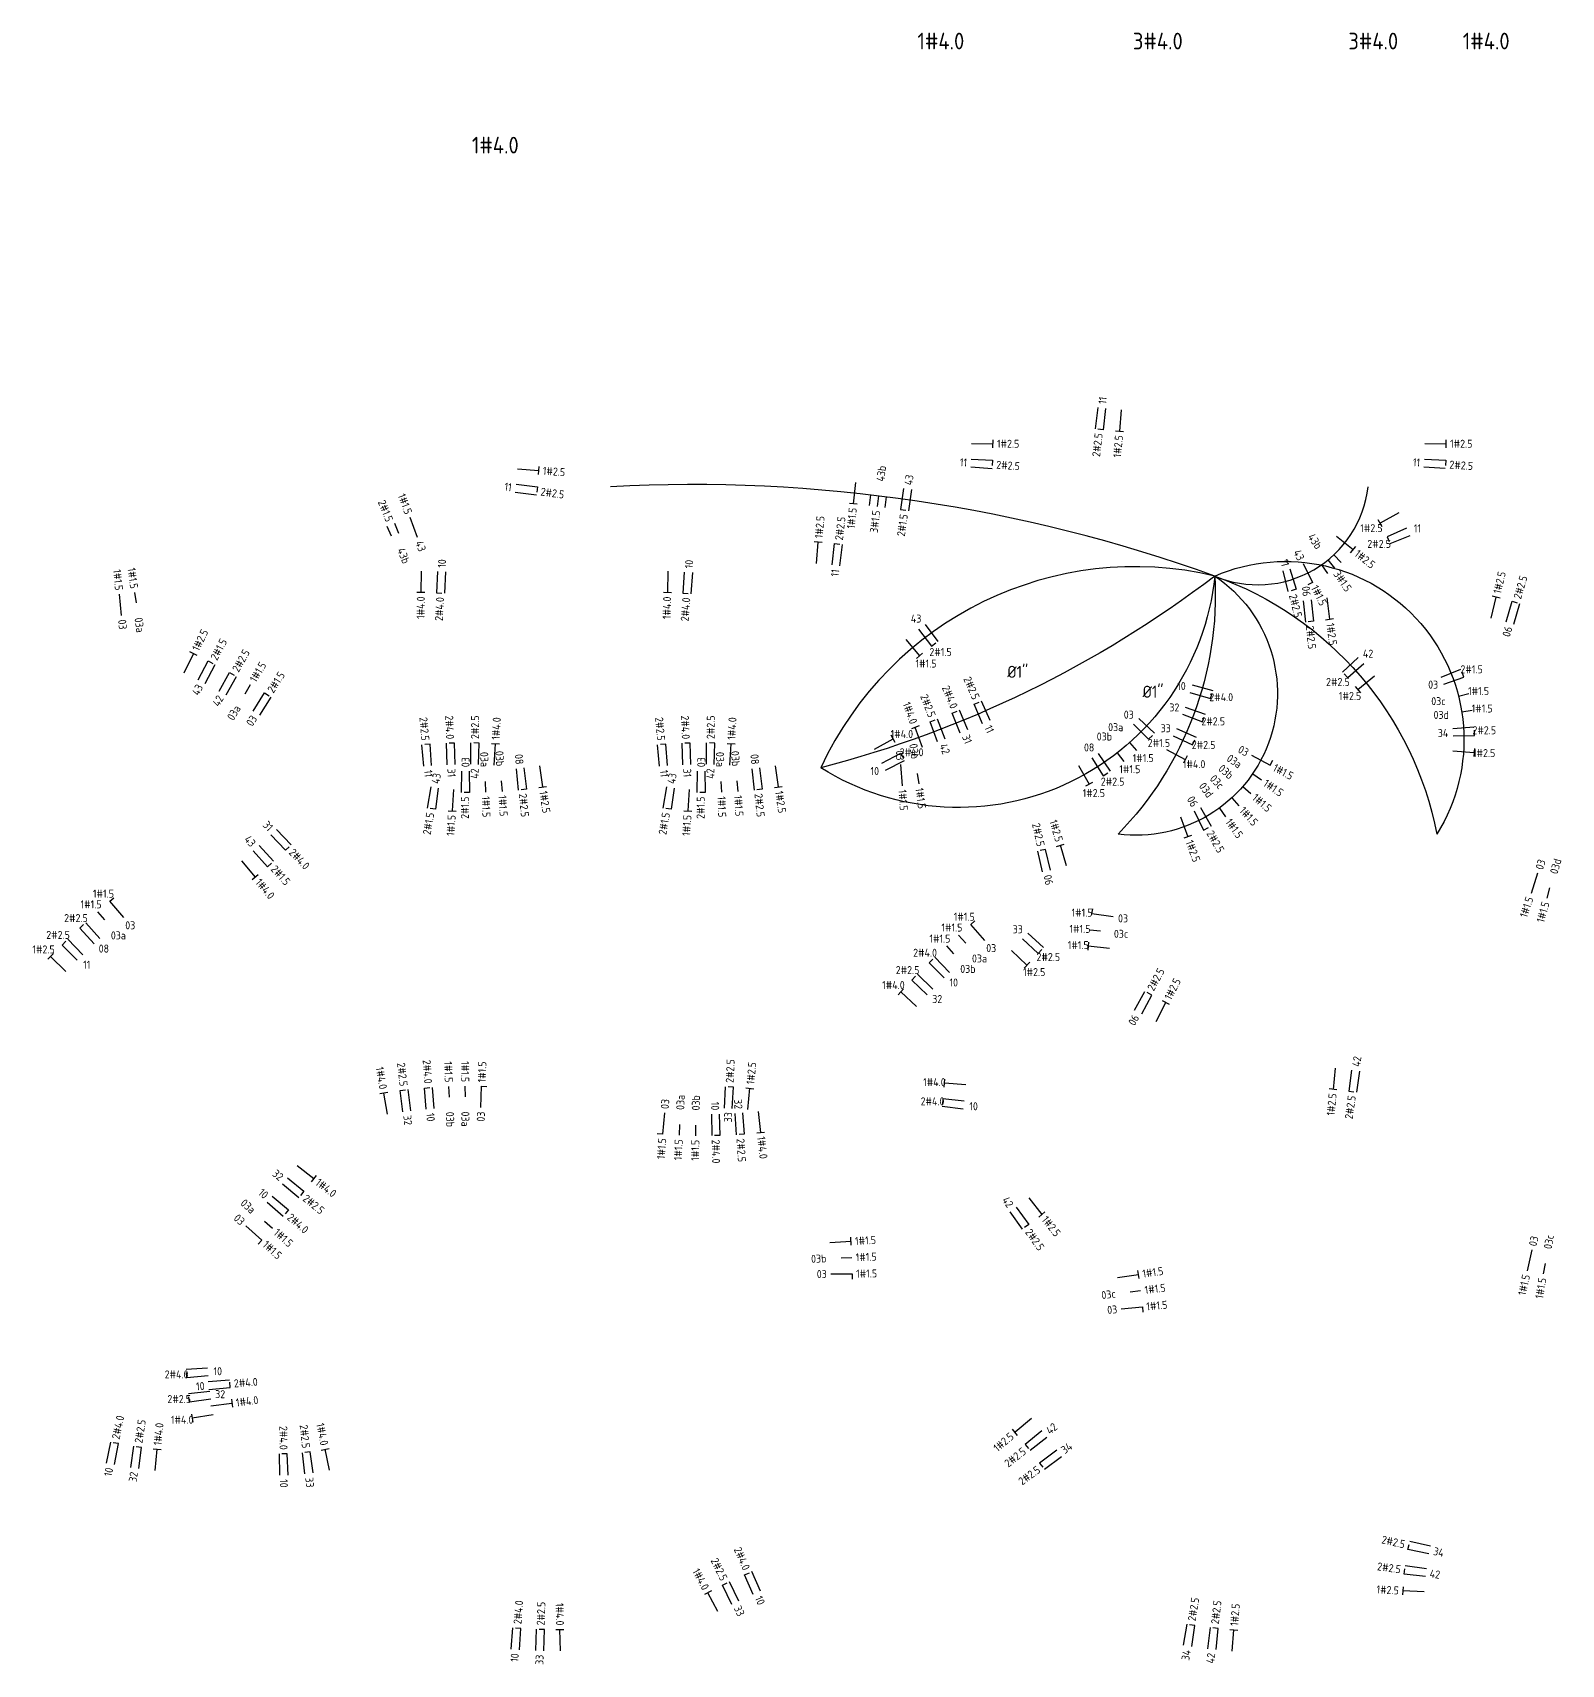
# Model space of a CAD drawing. Header units: metres. Extents: x -45255 to -45148, y 56380 to 56447.
# Drawn here: x -45242.89 to -45231.43, y 56417.64 to 56429.87 of the extents above; entities that cross this region are included whole.
import ezdxf
from ezdxf.enums import TextEntityAlignment as Align

# ---------------------------------------------------------------- set-up
doc = ezdxf.new("R2010")
doc.units = ezdxf.units.M
for name, color, linetype in [('FIAÇÃO_COMERCIAL', 1, 'Continuous'), ('FIAÇÃO_FÁBRICA', 1, 'Continuous'), ('INFR - ELETRODUTO_EMBUTIDO', 4, 'Continuous')]:
    doc.layers.add(name, color=color, linetype=linetype)
doc.styles.get("Standard").update_dxf_attribs({"font": 'ISOCP'})

msp = doc.modelspace()

# ---------------------------------------------------------------- linework, layer by layer
at = {"layer": 'FIAÇÃO_COMERCIAL'}
for p, q in [((-45234.908, 56427.063), (-45234.926, 56426.904)), ((-45234.849, 56427.056), (-45234.866, 56426.897)), ((-45234.731, 56427.045), (-45234.745, 56426.886)), ((-45235.853, 56426.793), (-45235.693, 56426.792)), ((-45235.693, 56426.762), (-45235.692, 56426.822)), ((-45234.866, 56426.897), (-45234.906, 56426.902)), ((-45234.775, 56426.888), (-45234.715, 56426.883)), ((-45232.456, 56426.793), (-45232.296, 56426.792)), ((-45232.296, 56426.762), (-45232.296, 56426.822)), ((-45235.856, 56426.676), (-45235.696, 56426.669)), ((-45235.696, 56426.669), (-45235.698, 56426.629)), ((-45232.459, 56426.676), (-45232.299, 56426.669)), ((-45232.299, 56426.669), (-45232.301, 56426.629)), ((-45239.256, 56426.604), (-45239.097, 56426.592)), ((-45239.099, 56426.562), (-45239.095, 56426.622)), ((-45235.859, 56426.618), (-45235.699, 56426.607)), ((-45232.463, 56426.618), (-45232.303, 56426.608)), ((-45239.275, 56426.43), (-45239.116, 56426.408)), ((-45239.267, 56426.488), (-45239.108, 56426.47)), ((-45239.108, 56426.47), (-45239.113, 56426.43)), ((-45236.723, 56426.501), (-45236.74, 56426.342)), ((-45236.363, 56426.457), (-45236.385, 56426.298)), ((-45236.303, 56426.448), (-45236.326, 56426.29)), ((-45236.71, 56426.338), (-45236.769, 56426.345)), ((-45236.612, 56426.408), (-45236.621, 56426.328)), ((-45236.552, 56426.401), (-45236.562, 56426.321)), ((-45236.493, 56426.393), (-45236.503, 56426.314)), ((-45236.385, 56426.298), (-45236.345, 56426.293)), ((-45240.146, 56426.12), (-45240.176, 56426.195)), ((-45240.006, 56426.089), (-45240.062, 56426.239)), ((-45232.776, 56426.169), (-45232.805, 56426.222)), ((-45232.65, 56426.273), (-45232.791, 56426.196)), ((-45240.202, 56426.098), (-45240.233, 56426.172)), ((-45236.973, 56426.052), (-45237.033, 56426.057)), ((-45237.017, 56425.895), (-45237.003, 56426.054)), ((-45233.118, 56426.098), (-45232.993, 56425.998)), ((-45232.594, 56426.16), (-45232.739, 56426.094)), ((-45232.739, 56426.094), (-45232.723, 56426.058)), ((-45232.569, 56426.102), (-45232.717, 56426.042)), ((-45236.899, 56425.884), (-45236.882, 56426.043)), ((-45236.882, 56426.043), (-45236.842, 56426.038)), ((-45236.84, 56425.877), (-45236.822, 56426.036)), ((-45233.137, 56425.96), (-45233.082, 56425.901)), ((-45233.012, 56425.975), (-45232.974, 56426.022)), ((-45239.98, 56425.837), (-45239.982, 56425.677)), ((-45239.858, 56425.834), (-45239.864, 56425.674)), ((-45239.796, 56425.831), (-45239.805, 56425.671)), ((-45238.13, 56425.836), (-45238.134, 56425.676)), ((-45238.007, 56425.83), (-45238.017, 56425.671)), ((-45237.946, 56425.826), (-45237.958, 56425.667)), ((-45233.52, 56425.838), (-45233.482, 56425.683)), ((-45233.468, 56425.853), (-45233.419, 56425.701)), ((-45233.368, 56425.895), (-45233.297, 56425.751)), ((-45233.23, 56425.884), (-45233.184, 56425.819)), ((-45233.182, 56425.921), (-45233.132, 56425.858)), ((-45233.419, 56425.701), (-45233.457, 56425.689)), ((-45233.297, 56425.751), (-45233.333, 56425.734)), ((-45242.225, 56425.504), (-45242.241, 56425.663)), ((-45242.114, 56425.598), (-45242.125, 56425.677)), ((-45239.952, 56425.677), (-45240.012, 56425.677)), ((-45239.864, 56425.674), (-45239.824, 56425.672)), ((-45238.104, 56425.675), (-45238.164, 56425.676)), ((-45238.017, 56425.671), (-45237.977, 56425.668)), ((-45233.367, 56425.615), (-45233.351, 56425.455)), ((-45233.308, 56425.621), (-45233.29, 56425.462)), ((-45233.191, 56425.636), (-45233.169, 56425.477)), ((-45231.958, 56425.485), (-45231.922, 56425.641)), ((-45231.892, 56425.634), (-45231.951, 56425.648)), ((-45231.845, 56425.456), (-45231.802, 56425.611)), ((-45231.802, 56425.611), (-45231.764, 56425.6)), ((-45231.788, 56425.44), (-45231.743, 56425.594)), ((-45233.29, 56425.462), (-45233.33, 56425.457)), ((-45233.199, 56425.473), (-45233.139, 56425.481)), ((-45236.347, 56425.324), (-45236.244, 56425.202)), ((-45236.25, 56425.401), (-45236.153, 56425.274)), ((-45236.2, 56425.438), (-45236.106, 56425.309)), ((-45241.756, 56425.075), (-45241.686, 56425.218)), ((-45241.659, 56425.205), (-45241.713, 56425.232)), ((-45236.221, 56425.221), (-45236.267, 56425.182)), ((-45236.153, 56425.274), (-45236.121, 56425.299)), ((-45241.65, 56425.022), (-45241.577, 56425.164)), ((-45241.598, 56424.994), (-45241.523, 56425.136)), ((-45241.577, 56425.164), (-45241.542, 56425.145)), ((-45241.494, 56424.938), (-45241.416, 56425.078)), ((-45241.416, 56425.078), (-45241.381, 56425.058)), ((-45232.956, 56425.189), (-45233.072, 56425.08)), ((-45232.914, 56425.143), (-45233.033, 56425.037)), ((-45232.334, 56425.042), (-45232.185, 56425.101)), ((-45232.163, 56425.042), (-45232.176, 56425.079)), ((-45241.442, 56424.909), (-45241.363, 56425.048)), ((-45241.299, 56424.918), (-45241.258, 56424.987)), ((-45234.199, 56424.984), (-45234.045, 56424.941)), ((-45233.033, 56425.037), (-45233.06, 56425.066)), ((-45232.977, 56424.971), (-45232.939, 56424.925)), ((-45232.834, 56425.049), (-45232.958, 56424.948)), ((-45232.314, 56424.989), (-45232.163, 56425.042)), ((-45241.239, 56424.788), (-45241.154, 56424.924)), ((-45241.189, 56424.756), (-45241.103, 56424.891)), ((-45241.154, 56424.924), (-45241.12, 56424.903)), ((-45235.833, 56424.84), (-45235.797, 56424.855)), ((-45235.771, 56424.692), (-45235.833, 56424.84)), ((-45235.715, 56424.716), (-45235.779, 56424.863)), ((-45234.216, 56424.928), (-45234.063, 56424.881)), ((-45234.063, 56424.881), (-45234.051, 56424.92)), ((-45232.204, 56424.9), (-45232.126, 56424.92)), ((-45236.164, 56424.707), (-45236.127, 56424.721)), ((-45236.108, 56424.557), (-45236.164, 56424.707)), ((-45236.051, 56424.578), (-45236.109, 56424.728)), ((-45235.998, 56424.771), (-45235.961, 56424.786)), ((-45235.938, 56424.623), (-45235.998, 56424.771)), ((-45235.882, 56424.646), (-45235.943, 56424.794)), ((-45234.6, 56424.731), (-45234.483, 56424.622)), ((-45234.273, 56424.764), (-45234.123, 56424.706)), ((-45234.252, 56424.818), (-45234.102, 56424.764)), ((-45234.123, 56424.706), (-45234.109, 56424.743)), ((-45232.179, 56424.783), (-45232.1, 56424.795)), ((-45236.427, 56424.553), (-45236.456, 56424.606)), ((-45236.247, 56424.676), (-45236.304, 56424.655)), ((-45236.221, 56424.515), (-45236.276, 56424.665)), ((-45234.639, 56424.69), (-45234.526, 56424.577)), ((-45234.526, 56424.577), (-45234.498, 56424.605)), ((-45234.341, 56424.603), (-45234.196, 56424.535)), ((-45234.317, 56424.656), (-45234.17, 56424.592)), ((-45232.246, 56424.658), (-45232.086, 56424.669)), ((-45232.243, 56424.602), (-45232.083, 56424.605)), ((-45232.083, 56424.605), (-45232.084, 56424.645)), ((-45239.96, 56424.374), (-45239.974, 56424.534)), ((-45239.913, 56424.539), (-45239.953, 56424.536)), ((-45239.901, 56424.379), (-45239.913, 56424.539)), ((-45239.784, 56424.386), (-45239.79, 56424.546)), ((-45239.729, 56424.548), (-45239.769, 56424.547)), ((-45239.725, 56424.388), (-45239.729, 56424.548)), ((-45239.608, 56424.389), (-45239.607, 56424.549)), ((-45239.545, 56424.548), (-45239.585, 56424.549)), ((-45239.549, 56424.388), (-45239.545, 56424.548)), ((-45239.453, 56424.545), (-45239.393, 56424.542)), ((-45239.432, 56424.383), (-45239.423, 56424.543)), ((-45238.193, 56424.374), (-45238.207, 56424.534)), ((-45238.146, 56424.539), (-45238.186, 56424.536)), ((-45238.134, 56424.379), (-45238.146, 56424.539)), ((-45238.017, 56424.386), (-45238.023, 56424.546)), ((-45237.962, 56424.548), (-45238.002, 56424.547)), ((-45237.958, 56424.388), (-45237.962, 56424.548)), ((-45237.841, 56424.389), (-45237.84, 56424.549)), ((-45237.778, 56424.548), (-45237.818, 56424.549)), ((-45237.782, 56424.388), (-45237.778, 56424.548)), ((-45237.686, 56424.545), (-45237.626, 56424.542)), ((-45237.665, 56424.383), (-45237.656, 56424.543)), ((-45236.582, 56424.502), (-45236.442, 56424.58)), ((-45236.525, 56424.398), (-45236.384, 56424.472)), ((-45236.384, 56424.472), (-45236.365, 56424.437)), ((-45234.904, 56424.469), (-45234.814, 56424.337)), ((-45234.762, 56424.474), (-45234.713, 56424.411)), ((-45234.67, 56424.551), (-45234.617, 56424.491)), ((-45234.393, 56424.499), (-45234.251, 56424.424)), ((-45234.196, 56424.535), (-45234.179, 56424.572)), ((-45232.245, 56424.489), (-45232.086, 56424.478)), ((-45232.084, 56424.508), (-45232.088, 56424.448)), ((-45239.267, 56424.355), (-45239.251, 56424.196)), ((-45239.209, 56424.362), (-45239.19, 56424.203)), ((-45239.093, 56424.377), (-45239.069, 56424.219)), ((-45237.5, 56424.355), (-45237.484, 56424.196)), ((-45237.442, 56424.362), (-45237.423, 56424.203)), ((-45237.326, 56424.377), (-45237.302, 56424.219)), ((-45236.498, 56424.346), (-45236.356, 56424.418)), ((-45236.385, 56424.388), (-45236.374, 56424.228)), ((-45235.051, 56424.379), (-45234.973, 56424.239)), ((-45234.952, 56424.438), (-45234.866, 56424.303)), ((-45234.237, 56424.451), (-45234.265, 56424.398)), ((-45233.755, 56424.458), (-45233.614, 56424.383)), ((-45233.614, 56424.383), (-45233.595, 56424.419)), ((-45239.908, 56424.219), (-45239.935, 56424.061)), ((-45239.678, 56424.337), (-45239.68, 56424.177)), ((-45239.619, 56424.337), (-45239.618, 56424.177)), ((-45239.499, 56424.259), (-45239.496, 56424.179)), ((-45239.379, 56424.266), (-45239.373, 56424.186)), ((-45239.098, 56424.215), (-45239.039, 56424.223)), ((-45238.141, 56424.219), (-45238.168, 56424.061)), ((-45237.911, 56424.337), (-45237.913, 56424.177)), ((-45237.852, 56424.337), (-45237.851, 56424.177)), ((-45237.732, 56424.259), (-45237.729, 56424.179)), ((-45237.612, 56424.266), (-45237.606, 56424.186)), ((-45237.331, 56424.215), (-45237.272, 56424.223)), ((-45236.26, 56424.321), (-45236.249, 56424.242)), ((-45234.947, 56424.253), (-45234.999, 56424.224)), ((-45234.866, 56424.303), (-45234.832, 56424.325)), ((-45233.82, 56424.223), (-45233.759, 56424.171)), ((-45233.746, 56424.318), (-45233.68, 56424.273)), ((-45239.851, 56424.21), (-45239.873, 56424.052)), ((-45239.737, 56424.199), (-45239.748, 56424.039)), ((-45239.618, 56424.177), (-45239.658, 56424.177)), ((-45239.19, 56424.203), (-45239.23, 56424.198)), ((-45238.084, 56424.21), (-45238.106, 56424.052)), ((-45237.97, 56424.199), (-45237.981, 56424.039)), ((-45237.851, 56424.177), (-45237.891, 56424.177)), ((-45237.423, 56424.203), (-45237.463, 56424.198)), ((-45233.903, 56424.137), (-45233.849, 56424.078)), ((-45239.873, 56424.052), (-45239.912, 56424.057)), ((-45239.778, 56424.041), (-45239.718, 56424.037)), ((-45238.106, 56424.052), (-45238.145, 56424.057)), ((-45238.011, 56424.041), (-45237.951, 56424.037)), ((-45234.287, 56423.996), (-45234.232, 56423.845)), ((-45234.185, 56424.039), (-45234.114, 56423.896)), ((-45234.136, 56424.065), (-45234.057, 56423.926)), ((-45233.996, 56424.061), (-45233.949, 56423.996)), ((-45241.106, 56423.861), (-45240.997, 56423.744)), ((-45241.063, 56423.901), (-45240.953, 56423.785)), ((-45234.204, 56423.856), (-45234.261, 56423.835)), ((-45234.114, 56423.896), (-45234.078, 56423.914)), ((-45241.238, 56423.741), (-45241.132, 56423.621)), ((-45241.193, 56423.781), (-45241.086, 56423.662)), ((-45240.997, 56423.744), (-45240.968, 56423.771)), ((-45235.321, 56423.582), (-45235.356, 56423.738)), ((-45235.299, 56423.751), (-45235.338, 56423.742)), ((-45235.261, 56423.596), (-45235.299, 56423.751)), ((-45235.216, 56423.773), (-45235.158, 56423.79)), ((-45235.141, 56423.628), (-45235.187, 56423.782)), ((-45241.327, 56423.664), (-45241.224, 56423.542)), ((-45241.132, 56423.621), (-45241.102, 56423.648)), ((-45241.201, 56423.561), (-45241.246, 56423.522)), ((-45231.61, 56423.573), (-45231.659, 56423.421)), ((-45242.312, 56423.362), (-45242.282, 56423.388)), ((-45242.209, 56423.24), (-45242.312, 56423.362)), ((-45231.52, 56423.463), (-45231.541, 56423.386)), ((-45242.351, 56423.222), (-45242.404, 56423.282)), ((-45234.951, 56423.267), (-45234.945, 56423.306)), ((-45234.792, 56423.245), (-45234.951, 56423.267)), ((-45242.539, 56423.16), (-45242.51, 56423.187)), ((-45242.43, 56423.043), (-45242.539, 56423.16)), ((-45242.387, 56423.083), (-45242.494, 56423.201)), ((-45235.859, 56423.189), (-45235.829, 56423.215)), ((-45235.755, 56423.067), (-45235.859, 56423.189)), ((-45235.432, 56423.124), (-45235.313, 56423.016)), ((-45234.887, 56423.137), (-45234.966, 56423.146)), ((-45242.671, 56423.034), (-45242.642, 56423.062)), ((-45242.559, 56422.92), (-45242.671, 56423.034)), ((-45242.516, 56422.961), (-45242.627, 56423.077)), ((-45235.986, 56422.968), (-45236.04, 56423.027)), ((-45235.897, 56423.049), (-45235.951, 56423.109)), ((-45235.553, 56422.994), (-45235.438, 56422.883)), ((-45235.472, 56423.08), (-45235.355, 56422.971)), ((-45235.355, 56422.971), (-45235.327, 56423.001)), ((-45234.977, 56423.055), (-45234.983, 56422.995)), ((-45234.82, 56423.009), (-45234.98, 56423.025)), ((-45242.736, 56422.97), (-45242.778, 56422.927)), ((-45242.642, 56422.836), (-45242.757, 56422.948)), ((-45236.172, 56422.901), (-45236.144, 56422.929)), ((-45236.06, 56422.787), (-45236.172, 56422.901)), ((-45236.018, 56422.828), (-45236.129, 56422.943)), ((-45235.417, 56422.905), (-45235.459, 56422.861)), ((-45236.3, 56422.771), (-45236.273, 56422.8)), ((-45236.185, 56422.66), (-45236.3, 56422.771)), ((-45236.144, 56422.703), (-45236.258, 56422.815)), ((-45236.364, 56422.705), (-45236.404, 56422.661)), ((-45236.267, 56422.574), (-45236.384, 56422.683)), ((-45234.632, 56422.545), (-45234.555, 56422.686)), ((-45234.578, 56422.517), (-45234.503, 56422.658)), ((-45234.503, 56422.658), (-45234.538, 56422.677)), ((-45234.47, 56422.461), (-45234.398, 56422.603)), ((-45234.425, 56422.617), (-45234.371, 56422.59)), ((-45236.059, 56421.969), (-45236.054, 56422.029)), ((-45233.128, 56422.111), (-45233.143, 56421.952)), ((-45233.006, 56422.097), (-45233.026, 56421.939)), ((-45232.946, 56422.089), (-45232.968, 56421.931)), ((-45240.229, 56421.929), (-45240.288, 56421.919)), ((-45240.232, 56421.767), (-45240.259, 56421.924)), ((-45240.137, 56421.943), (-45240.098, 56421.948)), ((-45240.116, 56421.784), (-45240.137, 56421.943)), ((-45240.058, 56421.791), (-45240.077, 56421.95)), ((-45239.955, 56421.962), (-45239.915, 56421.966)), ((-45239.941, 56421.803), (-45239.955, 56421.962)), ((-45239.883, 56421.808), (-45239.894, 56421.967)), ((-45239.768, 56421.894), (-45239.771, 56421.974)), ((-45239.648, 56421.896), (-45239.649, 56421.976)), ((-45239.531, 56421.815), (-45239.526, 56421.975)), ((-45239.526, 56421.975), (-45239.486, 56421.973)), ((-45237.705, 56421.812), (-45237.698, 56421.972)), ((-45237.637, 56421.969), (-45237.677, 56421.972)), ((-45237.647, 56421.809), (-45237.637, 56421.969)), ((-45237.545, 56421.963), (-45237.485, 56421.957)), ((-45237.53, 56421.8), (-45237.515, 56421.96)), ((-45235.897, 56421.986), (-45236.057, 56421.999)), ((-45233.114, 56421.949), (-45233.173, 56421.955)), ((-45233.026, 56421.939), (-45232.987, 56421.934)), ((-45238.156, 56421.775), (-45238.169, 56421.616)), ((-45237.628, 56421.772), (-45237.618, 56421.612)), ((-45237.57, 56421.776), (-45237.557, 56421.617)), ((-45237.453, 56421.787), (-45237.435, 56421.629)), ((-45235.916, 56421.804), (-45236.075, 56421.823)), ((-45236.068, 56421.882), (-45236.072, 56421.842)), ((-45235.909, 56421.864), (-45236.068, 56421.882)), ((-45238.043, 56421.688), (-45238.046, 56421.608)), ((-45237.923, 56421.684), (-45237.924, 56421.604)), ((-45237.804, 56421.765), (-45237.801, 56421.605)), ((-45237.745, 56421.766), (-45237.74, 56421.606)), ((-45238.169, 56421.616), (-45238.209, 56421.619)), ((-45237.74, 56421.606), (-45237.78, 56421.605)), ((-45237.557, 56421.617), (-45237.596, 56421.613)), ((-45237.464, 56421.625), (-45237.405, 56421.632)), ((-45240.982, 56421.289), (-45240.858, 56421.189)), ((-45240.909, 56421.382), (-45240.783, 56421.284)), ((-45240.801, 56421.26), (-45240.764, 56421.307)), ((-45241.02, 56421.243), (-45240.896, 56421.142)), ((-45240.858, 56421.189), (-45240.883, 56421.157)), ((-45241.135, 56421.107), (-45241.013, 56421.002)), ((-45241.096, 56421.152), (-45240.974, 56421.048)), ((-45240.974, 56421.048), (-45241, 56421.018)), ((-45235.519, 56421.068), (-45235.423, 56420.94)), ((-45235.425, 56421.14), (-45235.326, 56421.014)), ((-45241.293, 56420.93), (-45241.175, 56420.821)), ((-45241.153, 56420.964), (-45241.094, 56420.911)), ((-45235.566, 56421.033), (-45235.473, 56420.903)), ((-45235.423, 56420.94), (-45235.456, 56420.916)), ((-45235.35, 56420.995), (-45235.303, 56421.033)), ((-45241.175, 56420.821), (-45241.202, 56420.792)), ((-45236.917, 56420.804), (-45236.757, 56420.813)), ((-45236.756, 56420.783), (-45236.759, 56420.843)), ((-45236.832, 56420.689), (-45236.752, 56420.692)), ((-45231.654, 56420.748), (-45231.689, 56420.592)), ((-45236.909, 56420.568), (-45236.749, 56420.57)), ((-45236.749, 56420.57), (-45236.749, 56420.53)), ((-45234.76, 56420.541), (-45234.602, 56420.564)), ((-45234.598, 56420.535), (-45234.606, 56420.594)), ((-45231.554, 56420.647), (-45231.568, 56420.568)), ((-45234.665, 56420.434), (-45234.586, 56420.443)), ((-45234.732, 56420.307), (-45234.573, 56420.321)), ((-45234.573, 56420.321), (-45234.569, 56420.282)), ((-45241.581, 56419.863), (-45241.741, 56419.851)), ((-45241.736, 56419.79), (-45241.739, 56419.83)), ((-45241.576, 56419.805), (-45241.736, 56419.79)), ((-45241.575, 56419.762), (-45241.416, 56419.775)), ((-45241.57, 56419.701), (-45241.411, 56419.716)), ((-45241.411, 56419.716), (-45241.414, 56419.756)), ((-45241.564, 56419.688), (-45241.723, 56419.669)), ((-45241.715, 56419.608), (-45241.72, 56419.648)), ((-45241.556, 56419.629), (-45241.715, 56419.608)), ((-45241.556, 56419.58), (-45241.398, 56419.6)), ((-45241.401, 56419.629), (-45241.394, 56419.57)), ((-45241.702, 56419.517), (-45241.692, 56419.457)), ((-45241.539, 56419.513), (-45241.697, 56419.487)), ((-45235.405, 56419.485), (-45235.527, 56419.381)), ((-45235.508, 56419.358), (-45235.546, 56419.404)), ((-45235.327, 56419.391), (-45235.452, 56419.29)), ((-45235.289, 56419.343), (-45235.415, 56419.244)), ((-45242.339, 56419.151), (-45242.306, 56419.307)), ((-45242.249, 56419.296), (-45242.288, 56419.303)), ((-45242.279, 56419.139), (-45242.249, 56419.296)), ((-45242.157, 56419.118), (-45242.133, 56419.276)), ((-45242.075, 56419.268), (-45242.115, 56419.273)), ((-45242.096, 56419.109), (-45242.075, 56419.268)), ((-45241.989, 56419.257), (-45241.929, 56419.252)), ((-45241.974, 56419.095), (-45241.959, 56419.255)), ((-45241.039, 56419.059), (-45241.041, 56419.219)), ((-45240.983, 56419.22), (-45241.023, 56419.219)), ((-45240.977, 56419.061), (-45240.983, 56419.22)), ((-45240.852, 56419.069), (-45240.869, 56419.228)), ((-45240.812, 56419.235), (-45240.851, 56419.23)), ((-45240.79, 56419.077), (-45240.812, 56419.235)), ((-45240.728, 56419.248), (-45240.669, 56419.26)), ((-45240.667, 56419.097), (-45240.698, 56419.254)), ((-45235.452, 56419.29), (-45235.426, 56419.259)), ((-45235.215, 56419.247), (-45235.343, 56419.151)), ((-45235.343, 56419.151), (-45235.318, 56419.119)), ((-45235.178, 56419.198), (-45235.307, 56419.103)), ((-45232.582, 56418.502), (-45232.574, 56418.541)), ((-45232.425, 56418.471), (-45232.582, 56418.502)), ((-45232.413, 56418.528), (-45232.569, 56418.563)), ((-45232.61, 56418.317), (-45232.606, 56418.357)), ((-45232.444, 56418.357), (-45232.603, 56418.379)), ((-45237.721, 56418.234), (-45237.685, 56418.252)), ((-45237.65, 56418.091), (-45237.721, 56418.234)), ((-45237.597, 56418.116), (-45237.667, 56418.261)), ((-45237.556, 56418.312), (-45237.519, 56418.328)), ((-45237.49, 56418.166), (-45237.556, 56418.312)), ((-45237.436, 56418.19), (-45237.5, 56418.337)), ((-45232.619, 56418.223), (-45232.622, 56418.163)), ((-45232.451, 56418.3), (-45232.61, 56418.317)), ((-45237.803, 56418.192), (-45237.856, 56418.164)), ((-45237.755, 56418.037), (-45237.83, 56418.178)), ((-45232.461, 56418.185), (-45232.62, 56418.193)), ((-45239.304, 56417.756), (-45239.291, 56417.915)), ((-45239.232, 56417.911), (-45239.272, 56417.914)), ((-45239.243, 56417.751), (-45239.232, 56417.911)), ((-45239.12, 56417.745), (-45239.115, 56417.905)), ((-45239.056, 56417.904), (-45239.096, 56417.904)), ((-45239.059, 56417.744), (-45239.056, 56417.904)), ((-45238.969, 56417.903), (-45238.909, 56417.904)), ((-45238.936, 56417.743), (-45238.939, 56417.903)), ((-45234.264, 56417.785), (-45234.238, 56417.942)), ((-45234.18, 56417.933), (-45234.219, 56417.939)), ((-45234.203, 56417.775), (-45234.18, 56417.933)), ((-45234.082, 56417.759), (-45234.063, 56417.918)), ((-45234.005, 56417.911), (-45234.044, 56417.915)), ((-45234.021, 56417.752), (-45234.005, 56417.911)), ((-45233.917, 56417.903), (-45233.857, 56417.898)), ((-45233.9, 56417.741), (-45233.887, 56417.9))]:
    msp.add_line(p, q, dxfattribs=at)
at = {"layer": 'INFR - ELETRODUTO_EMBUTIDO'}
for points in [[(-45234.03, 56425.8, 0.1), (-45238.56, 56426.47)], [(-45234.03, 56425.8, 0.5), (-45232.88, 56426.47)], [(-45234.03, 56425.8, 0.356749), (-45236.983, 56424.363)], [(-45234.03, 56425.8, -0.735042), (-45232.365, 56423.865)], [(-45234.03, 56425.8, -0.556749), (-45236.983, 56424.363)], [(-45234.03, 56425.8, -0.1), (-45236.983, 56424.363)], [(-45234.03, 56425.8, -0.790365), (-45234.755, 56423.865)], [(-45234.03, 56425.8, -0.209635), (-45234.755, 56423.865)], [(-45234.03, 56425.8, -0.264958), (-45232.365, 56423.865)]]:
    msp.add_lwpolyline(points, format="xyb", dxfattribs=at)

# ---------------------------------------------------------------- texts
at = {"layer": 'FIAÇÃO_COMERCIAL'}
for s, rotation, p in [('11', 83.3973, (-45234.874, 56427.09)), ('1#2.5', -0.2355, (-45235.663, 56426.792)), ('1#2.5', -0.1933, (-45232.266, 56426.792)), ('2#2.5', -3.8581, (-45235.668, 56426.635)), ('2#2.5', -3.816, (-45232.271, 56426.636)), ('1#2.5', -4.2185, (-45239.067, 56426.59)), ('43b', 82.7537, (-45236.538, 56426.51)), ('43', 81.8599, (-45236.328, 56426.482)), ('2#2.5', -7.8411, (-45239.083, 56426.434)), ('1#2.5', 84.8379, (-45237, 56426.084)), ('2#2.5', 83.3973, (-45236.848, 56426.069)), ('43', -69.4624, (-45239.996, 56426.061)), ('43b', -68.0706, (-45240.133, 56426.007)), ('1#2.5', -38.7295, (-45232.97, 56425.979)), ('10', 86.7307, (-45239.825, 56425.862)), ('10', 85.6662, (-45237.974, 56425.858)), ('3#1.5', -55.2895, (-45233.12, 56425.831)), ('1#2.5', 76.7622, (-45231.915, 56425.67)), ('1#1.5', -63.5696, (-45233.284, 56425.725)), ('2#2.5', 73.6241, (-45231.764, 56425.631)), ('2#2.5', -75.9896, (-45233.446, 56425.662)), ('03', -84.2375, (-45242.222, 56425.474)), ('03a', -82.0331, (-45242.099, 56425.489)), ('1#2.5', -82.1714, (-45233.165, 56425.447)), ('1#2.5', 63.8973, (-45241.673, 56425.245)), ('2#1.5', 62.1502, (-45241.536, 56425.176)), ('2#2.5', -84.143, (-45233.318, 56425.429)), ('2#2.5', 60.4032, (-45241.374, 56425.089)), ('1#1.5', 59.2384, (-45241.243, 56425.013)), ('2#1.5', 57.4913, (-45241.112, 56424.933)), ('2#2.5', 89.6156, (-45239.576, 56424.578)), ('1#4.0', 86.8477, (-45239.421, 56424.573)), ('2#2.5', 89.6156, (-45237.809, 56424.578)), ('1#4.0', 86.8477, (-45237.654, 56424.573)), ('31', -67.6854, (-45235.899, 56424.607)), ('11', -66.4394, (-45235.731, 56424.677)), ('42', -68.9313, (-45236.068, 56424.54)), ('11', -84.8487, (-45239.927, 56424.347)), ('31', -87.6166, (-45239.753, 56424.357)), ('03', 89.308, (-45239.647, 56424.367)), ('11', -84.8487, (-45238.16, 56424.347)), ('31', -87.6166, (-45237.986, 56424.357)), ('03', 89.308, (-45237.88, 56424.367)), ('1#1.5', -27.8263, (-45233.587, 56424.369)), ('43', 80.1919, (-45239.873, 56424.244)), ('43', 80.1919, (-45238.106, 56424.244)), ('1#1.5', -34.3032, (-45233.656, 56424.256)), ('1#1.5', -87.9241, (-45239.495, 56424.149)), ('1#1.5', -86.0789, (-45239.371, 56424.156)), ('2#2.5', -84.2336, (-45239.218, 56424.17)), ('1#2.5', -81.4658, (-45239.064, 56424.189)), ('1#1.5', -87.9241, (-45237.728, 56424.149)), ('1#1.5', -86.0789, (-45237.604, 56424.156)), ('2#2.5', -84.2336, (-45237.451, 56424.17)), ('1#2.5', -81.4658, (-45237.297, 56424.189)), ('1#1.5', -85.9228, (-45236.372, 56424.199)), ('1#1.5', -82.2323, (-45236.245, 56424.212)), ('1#1.5', -40.7801, (-45233.736, 56424.151)), ('1#1.5', -53.7339, (-45233.931, 56423.972)), ('1#1.5', -47.257, (-45233.829, 56424.056)), ('2#2.5', -60.2108, (-45234.069, 56423.886)), ('2#4.0', -46.4799, (-45240.954, 56423.743)), ('1#2.5', -69.9261, (-45234.222, 56423.817)), ('2#1.5', -48.0539, (-45241.089, 56423.619)), ('03', 71.9297, (-45231.6, 56423.602)), ('03d', 74.4759, (-45231.49, 56423.569)), ('1#4.0', -49.628, (-45241.204, 56423.519)), ('06', -77.4509, (-45235.285, 56423.559)), ('2#2.5', 61.4785, (-45234.514, 56422.698)), ('1#2.5', 63.0729, (-45234.384, 56422.63)), ('1#1.5', 88.3854, (-45239.525, 56422.004)), ('2#2.5', 87.4628, (-45237.667, 56422.001)), ('1#2.5', 84.6949, (-45237.512, 56421.99)), ('42', 81.9889, (-45232.971, 56422.123)), ('03a', 87.309, (-45238.038, 56421.798)), ('03b', 89.1543, (-45237.921, 56421.794)), ('10', -86.0789, (-45239.911, 56421.775)), ('03b', -87.9241, (-45239.764, 56421.784)), ('03a', -89.7693, (-45239.648, 56421.786)), ('03', 85.4638, (-45238.154, 56421.805)), ('32', -83.311, (-45240.084, 56421.758)), ('2#4.0', -89.0005, (-45237.771, 56421.575)), ('2#2.5', -86.2326, (-45237.586, 56421.584)), ('1#4.0', -83.4648, (-45237.431, 56421.599)), ('2#2.5', -39.3935, (-45240.854, 56421.146)), ('1#4.0', -37.9654, (-45240.759, 56421.265)), ('2#4.0', -40.8215, (-45240.971, 56421.005)), ('1#2.5', -51.6538, (-45235.308, 56420.991)), ('1#1.5', -42.7256, (-45241.153, 56420.801)), ('1#1.5', -41.7736, (-45241.071, 56420.891)), ('1#1.5', 3.1704, (-45236.727, 56420.815)), ('2#2.5', -54.3169, (-45235.431, 56420.897)), ('03', 77.5474, (-45231.648, 56420.778)), ('03c', 80.1962, (-45231.535, 56420.756)), ('1#1.5', 2.0079, (-45236.722, 56420.693)), ('1#1.5', 0.7398, (-45236.719, 56420.57)), ('1#1.5', 8.4428, (-45234.572, 56420.569)), ('1#1.5', 6.8087, (-45234.556, 56420.447)), ('1#1.5', 5.1746, (-45234.543, 56420.324)), ('2#4.0', 4.4858, (-45241.383, 56419.747)), ('1#4.0', 7.2229, (-45241.368, 56419.603)), ('2#4.0', 78.1587, (-45242.27, 56419.331)), ('2#2.5', 81.4001, (-45242.099, 56419.301)), ('1#4.0', 84.6414, (-45241.956, 56419.284)), ('42', 38.3007, (-45235.284, 56419.385)), ('34', 36.2816, (-45235.172, 56419.24)), ('10', -89.5429, (-45241.009, 56419.03)), ('33', -84.0072, (-45240.819, 56419.043)), ('34', -12.6883, (-45232.39, 56418.492)), ('42', -7.8581, (-45232.418, 56418.323)), ('2#4.0', 85.3621, (-45239.258, 56417.943)), ('2#2.5', 88.0992, (-45239.084, 56417.934)), ('10', -66.6124, (-45237.452, 56418.15)), ('2#2.5', 80.7873, (-45234.204, 56417.967)), ('2#2.5', 83.1906, (-45234.03, 56417.944)), ('33', -64.2884, (-45237.611, 56418.076)), ('1#2.5', 85.5939, (-45233.885, 56417.93))]:
    msp.add_text(s, height=0.06, rotation=rotation, dxfattribs=at).set_placement(p, align=Align.MIDDLE_LEFT)
for s, rotation, p in [('2#2.5', 83.3973, (-45234.9, 56426.871)), ('1#2.5', 84.8379, (-45234.748, 56426.856)), ('11', -3.8581, (-45235.887, 56426.65)), ('11', -3.816, (-45232.491, 56426.65)), ('11', -7.8411, (-45239.301, 56426.464)), ('2#1.5', -68.0706, (-45240.215, 56426.211)), ('1#1.5', -69.4624, (-45240.073, 56426.267)), ('1#1.5', 83.9455, (-45236.743, 56426.312)), ('3#1.5', 82.7537, (-45236.566, 56426.292)), ('2#1.5', 81.8599, (-45236.36, 56426.264)), ('43b', -55.2895, (-45233.245, 56426.012)), ('11', -75.9896, (-45233.499, 56425.875)), ('43', -63.5696, (-45233.382, 56425.922)), ('1#1.5', -84.2375, (-45242.244, 56425.693)), ('1#1.5', -82.0331, (-45242.13, 56425.706)), ('11', 83.3973, (-45236.874, 56425.85)), ('06', -84.143, (-45233.34, 56425.648)), ('1#4.0', 89.4678, (-45239.982, 56425.647)), ('2#4.0', 86.7307, (-45239.837, 56425.642)), ('1#4.0', 88.4034, (-45238.135, 56425.646)), ('2#4.0', 85.6662, (-45237.991, 56425.639)), ('06', 73.6241, (-45231.826, 56425.42)), ('43', 62.1502, (-45241.638, 56424.982)), ('2#4.0', -67.6854, (-45235.982, 56424.81)), ('2#2.5', -66.4394, (-45235.818, 56424.879)), ('42', 60.4032, (-45241.483, 56424.898)), ('1#4.0', -70.1773, (-45236.286, 56424.694)), ('2#2.5', -68.9313, (-45236.148, 56424.745)), ('03a', 59.2384, (-45241.355, 56424.824)), ('03', 57.4913, (-45241.23, 56424.747)), ('2#2.5', -84.8487, (-45239.947, 56424.566)), ('2#4.0', -87.6166, (-45239.762, 56424.577)), ('2#2.5', -84.8487, (-45238.18, 56424.566)), ('2#4.0', -87.6166, (-45237.995, 56424.577)), ('03a', -87.9241, (-45239.503, 56424.369)), ('03b', -86.0789, (-45239.386, 56424.375)), ('08', -84.2336, (-45239.241, 56424.388)), ('03a', -87.9241, (-45237.736, 56424.369)), ('03b', -86.0789, (-45237.619, 56424.375)), ('08', -84.2336, (-45237.474, 56424.388)), ('03', -85.9228, (-45236.387, 56424.418)), ('03b', -82.2323, (-45236.275, 56424.43)), ('03', -27.8263, (-45233.782, 56424.472)), ('42', 89.6156, (-45239.578, 56424.358)), ('42', 89.6156, (-45237.811, 56424.358)), ('03b', -40.7801, (-45233.903, 56424.295)), ('03a', -34.3032, (-45233.837, 56424.38)), ('03d', -53.7339, (-45234.061, 56424.15)), ('03c', -47.257, (-45233.978, 56424.218)), ('2#1.5', 89.308, (-45239.65, 56424.147)), ('2#1.5', 89.308, (-45237.883, 56424.147)), ('06', -60.2108, (-45234.178, 56424.077)), ('2#1.5', 80.1919, (-45239.91, 56424.027)), ('1#1.5', 86.2797, (-45239.75, 56424.009)), ('2#1.5', 80.1919, (-45238.143, 56424.027)), ('1#1.5', 86.2797, (-45237.983, 56424.009)), ('1#2.5', -73.4454, (-45235.195, 56423.81)), ('31', -46.4799, (-45241.105, 56423.902)), ('2#2.5', -77.4509, (-45235.333, 56423.774)), ('43', -48.0539, (-45241.236, 56423.783)), ('1#1.5', 71.9297, (-45231.669, 56423.393)), ('1#1.5', 74.4759, (-45231.549, 56423.357)), ('06', 61.4785, (-45234.62, 56422.505)), ('2#2.5', -83.311, (-45240.11, 56421.976)), ('2#4.0', -86.0789, (-45239.926, 56421.995)), ('1#1.5', -87.9241, (-45239.772, 56422.004)), ('1#1.5', -89.7693, (-45239.649, 56422.006)), ('1#4.0', -80.5431, (-45240.264, 56421.954)), ('1#2.5', 84.3923, (-45233.146, 56421.922)), ('2#2.5', 81.9889, (-45233.002, 56421.905)), ('03', 88.3854, (-45239.531, 56421.785)), ('10', -89.0005, (-45237.775, 56421.795)), ('33', 87.4628, (-45237.677, 56421.781)), ('32', -86.2326, (-45237.6, 56421.804)), ('1#1.5', 85.4638, (-45238.171, 56421.586)), ('1#1.5', 87.309, (-45238.048, 56421.578)), ('1#1.5', 89.1543, (-45237.924, 56421.574)), ('32', -39.3935, (-45241.024, 56421.285)), ('10', -40.8215, (-45241.138, 56421.149)), ('03a', -41.7736, (-45241.235, 56421.038)), ('42', -54.3169, (-45235.559, 56421.075)), ('03', -42.7256, (-45241.315, 56420.95)), ('03b', 2.0079, (-45236.942, 56420.685)), ('03', 0.7398, (-45236.939, 56420.568)), ('1#1.5', 77.5474, (-45231.695, 56420.563)), ('03c', 6.8087, (-45234.774, 56420.421)), ('1#1.5', 80.1962, (-45231.573, 56420.539)), ('03', 5.1746, (-45234.762, 56420.304)), ('10', 4.4858, (-45241.603, 56419.73)), ('1#4.0', -78.779, (-45240.704, 56419.284)), ('2#4.0', -89.5429, (-45241.011, 56419.25)), ('2#2.5', -84.0072, (-45240.842, 56419.262)), ('1#2.5', 40.3199, (-45235.55, 56419.362)), ('2#2.5', 38.3007, (-45235.457, 56419.249)), ('10', 78.1587, (-45242.316, 56419.115)), ('32', 81.4001, (-45242.132, 56419.084)), ('2#2.5', 36.2816, (-45235.349, 56419.11)), ('2#2.5', -12.6883, (-45232.605, 56418.54)), ('2#4.0', -66.6124, (-45237.539, 56418.352)), ('1#4.0', -62.0936, (-45237.844, 56418.205)), ('2#2.5', -64.2884, (-45237.707, 56418.274)), ('2#2.5', -7.8581, (-45232.636, 56418.353)), ('1#2.5', -3.0279, (-45232.65, 56418.195)), ('1#4.0', -89.1637, (-45238.939, 56417.933)), ('34', 80.7873, (-45234.239, 56417.75)), ('10', 85.3621, (-45239.276, 56417.724)), ('33', 88.0992, (-45239.091, 56417.714)), ('42', 83.1906, (-45234.056, 56417.726))]:
    msp.add_text(s, height=0.06, rotation=rotation, dxfattribs=at).set_placement(p, align=Align.MIDDLE_RIGHT)
for s, p in [('1#2.5', (-45232.856, 56426.159)), ('11', (-45232.511, 56426.158)), ('2#2.5', (-45232.798, 56426.041)), ('43', (-45236.269, 56425.481)), ('2#1.5', (-45236.086, 56425.231)), ('42', (-45232.881, 56425.218)), ('1#1.5', (-45236.195, 56425.144)), ('2#1.5', (-45232.105, 56425.101)), ('10', (-45234.28, 56424.976)), ('2#2.5', (-45233.107, 56425.006)), ('03', (-45232.393, 56424.986)), ('1#1.5', (-45232.053, 56424.938)), ('32', (-45234.333, 56424.815)), ('2#4.0', (-45233.982, 56424.892)), ('1#2.5', (-45233.016, 56424.901)), ('03c', (-45232.354, 56424.862)), ('1#1.5', (-45232.026, 56424.807)), ('03', (-45234.675, 56424.761)), ('2#2.5', (-45234.042, 56424.711)), ('03d', (-45232.333, 56424.759)), ('1#4.0', (-45236.376, 56424.616)), ('03b', (-45234.858, 56424.597)), ('03a', (-45234.773, 56424.667)), ('33', (-45234.398, 56424.659)), ('34', (-45232.319, 56424.623)), ('2#2.5', (-45232.01, 56424.644)), ('2#4.0', (-45236.303, 56424.479)), ('08', (-45234.972, 56424.515)), ('1#1.5', (-45234.567, 56424.435)), ('2#1.5', (-45234.449, 56424.549)), ('2#2.5', (-45234.114, 56424.534)), ('1#2.5', (-45232.011, 56424.473)), ('10', (-45236.579, 56424.338)), ('1#1.5', (-45234.667, 56424.352)), ('1#4.0', (-45234.185, 56424.39)), ('2#2.5', (-45234.796, 56424.259)), ('1#2.5', (-45234.937, 56424.173)), ('1#1.5', (-45242.454, 56423.339)), ('1#1.5', (-45242.361, 56423.419)), ('2#2.5', (-45242.567, 56423.236)), ('1#1.5', (-45235.908, 56423.246)), ('1#1.5', (-45235.025, 56423.277)), ('03', (-45234.718, 56423.234)), ('2#2.5', (-45242.701, 56423.11)), ('03a', (-45242.249, 56423.106)), ('03', (-45242.16, 56423.182)), ('1#1.5', (-45236.001, 56423.165)), ('33', (-45235.507, 56423.152)), ('1#1.5', (-45235.041, 56423.155)), ('03c', (-45234.733, 56423.118)), ('1#2.5', (-45242.81, 56423.001)), ('08', (-45242.358, 56423.007)), ('2#4.0', (-45236.202, 56422.976)), ('1#1.5', (-45236.091, 56423.082)), ('03', (-45235.706, 56423.011)), ('1#1.5', (-45235.054, 56423.033)), ('11', (-45242.486, 56422.886)), ('2#2.5', (-45236.333, 56422.846)), ('03b', (-45235.881, 56422.855)), ('03a', (-45235.794, 56422.933)), ('2#2.5', (-45235.278, 56422.944)), ('1#4.0', (-45236.439, 56422.734)), ('10', (-45235.987, 56422.753)), ('1#2.5', (-45235.384, 56422.831)), ('32', (-45236.111, 56422.629)), ('1#4.0', (-45236.132, 56422.006)), ('2#4.0', (-45236.146, 56421.862)), ('10', (-45235.838, 56421.825)), ('2#4.0', (-45241.813, 56419.815)), ('10', (-45241.504, 56419.839)), ('32', (-45241.486, 56419.667)), ('2#2.5', (-45241.793, 56419.63)), ('1#4.0', (-45241.771, 56419.475))]:
    msp.add_text(s, height=0.06, dxfattribs=at).set_placement(p, align=Align.MIDDLE_CENTER)
at = {"layer": 'FIAÇÃO_FÁBRICA'}
for s, p in [('1#4.0', (-45236.259, 56429.748)), ('3#4.0', (-45234.644, 56429.748)), ('3#4.0', (-45233.029, 56429.748)), ('1#4.0', (-45232.171, 56429.748)), ('1#4.0', (-45239.599, 56428.968))]:
    msp.add_text(s, height=0.1248, dxfattribs=at).set_placement(p)
at = {"layer": 'INFR - ELETRODUTO_EMBUTIDO'}
for p in [(-45235.507, 56425.082), (-45234.493, 56424.933)]:
    msp.add_text('Ø1"', height=0.09, dxfattribs=at).set_placement(p, align=Align.MIDDLE_CENTER)

doc.saveas('drawing.dxf')
